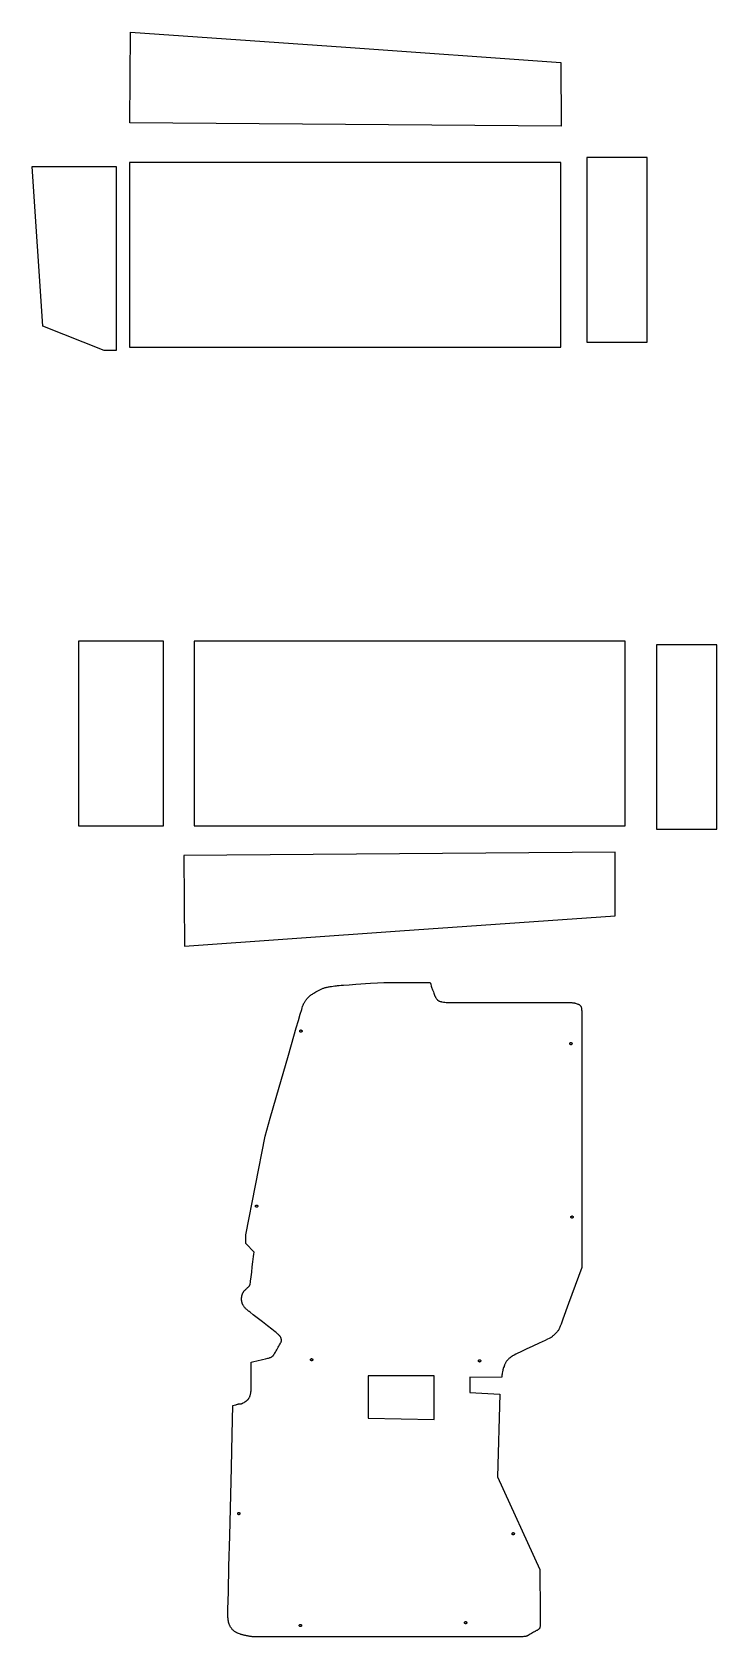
# Model space of a CAD drawing. Extents: x 1573 to 6745, y -2041 to 3468.
# Drawn here: x 1573 to 2796, y -1916 to 952 of the extents above; entities that cross this region are included whole.
import ezdxf

# ---------------------------------------------------------------- set-up
doc = ezdxf.new("R2010")
doc.units = 0
doc.layers.add('Default Layer', color=1, linetype='CONTINUOUS')

msp = doc.modelspace()

# ---------------------------------------------------------------- linework, layer by layer
at = {"layer": 'Default Layer'}
for points in [[(1748.7, 952.3), (2133.1, 925.2), (2517.4, 898.1), (2517.5, 784.4), (2132.4, 787.3), (1747.3, 790.2), (1748.7, 952.3)], [(1747, 389.1), (2517, 389.1), (2517, 719.1), (1747, 719.1), (1747, 389.1)], [(2563.5, 398.2), (2671.5, 398.2), (2671.5, 728.2), (2563.5, 728.2), (2563.5, 398.2)], [(1572.9, 712), (1722.8, 712), (1722.8, 383), (1701.5, 383), (1591.9, 426.7), (1572.9, 712)], [(1655.6, -466.5), (1807.6, -466.5), (1807.6, -136.5), (1655.6, -136.5), (1655.6, -466.5)], [(1862.1, -466.5), (2632.1, -466.5), (2632.1, -136.5), (1862.1, -136.5), (1862.1, -466.5)], [(2687.8, -472.6), (2795.8, -472.6), (2795.8, -142.6), (2687.8, -142.6), (2687.8, -472.6)], [(1845.1, -681.3), (2229.6, -654.2), (2613.9, -627.1), (2614, -513.4), (2228.9, -516.3), (1843.8, -519.2), (1845.1, -681.3)], [(2449.5, -1915.7), (2447.9, -1915.7), (2443.8, -1915.7), (2428.4, -1915.7), (2374, -1915.8), (2297.4, -1915.9), (2209.6, -1916), (2121.6, -1916), (2080.9, -1916), (2044.3, -1916), (2013.2, -1916), (1988.8, -1915.9), (1979.6, -1915.8), (1972.6, -1915.8), (1968.1, -1915.7), (1966.7, -1915.7), (1966.1, -1915.7), (1964.7, -1915.5), (1963.3, -1915.3), (1961.8, -1915.1), (1960.3, -1914.9), (1958.9, -1914.6), (1957.4, -1914.4), (1955.9, -1914.1), (1954.5, -1913.8), (1953, -1913.5), (1951.7, -1913.1), (1950.3, -1912.8), (1949.1, -1912.5), (1947.9, -1912.2), (1946.7, -1911.8), (1945.7, -1911.5), (1944.8, -1911.2), (1943, -1910.5), (1941.3, -1909.8), (1940.4, -1909.5), (1939.5, -1909.1), (1938.6, -1908.7), (1937.8, -1908.3), (1936.9, -1907.8), (1936.1, -1907.4), (1935.3, -1906.9), (1934.5, -1906.4), (1933.8, -1905.9), (1933, -1905.3), (1932.3, -1904.8), (1931.7, -1904.2), (1931, -1903.5), (1930.4, -1902.9), (1929.9, -1902.2), (1929.3, -1901.4), (1928.8, -1900.7), (1928.3, -1899.9), (1927.8, -1899.2), (1927.3, -1898.4), (1926.9, -1897.6), (1926.5, -1896.8), (1926.1, -1895.9), (1925.7, -1895.1), (1925.4, -1894.3), (1925, -1893.4), (1924.7, -1892.6), (1924.4, -1891.8), (1924.1, -1891), (1923.9, -1890.1), (1923.7, -1889.3), (1923.5, -1888.4), (1923.4, -1887.6), (1923.2, -1886.7), (1923.1, -1885.9), (1923, -1885), (1922.8, -1883.3), (1922.7, -1881.5), (1922.5, -1878), (1922.5, -1876.9), (1922.5, -1874.4), (1922.7, -1865.7), (1923, -1852.4), (1923.4, -1835), (1924.5, -1790.2), (1925.8, -1735.5), (1928.9, -1613.5), (1930.3, -1554.5), (1931.6, -1502.7), (1934, -1501.9), (1936.5, -1501.1), (1937.7, -1500.7), (1938.8, -1500.4), (1939.8, -1500.1), (1940.7, -1499.9), (1941.1, -1499.8), (1941.6, -1499.7), (1942.4, -1499.6), (1943.3, -1499.6), (1944.1, -1499.5), (1945, -1499.4), (1945.9, -1499.3), (1946.3, -1499.3), (1946.7, -1499.2), (1947.1, -1499.1), (1947.5, -1498.9), (1948, -1498.7), (1948.5, -1498.5), (1949.2, -1498.1), (1949.9, -1497.7), (1951.5, -1496.8), (1953.1, -1495.7), (1954.8, -1494.6), (1955.6, -1494), (1956.3, -1493.5), (1957, -1493), (1957.6, -1492.5), (1958.1, -1492.1), (1958.5, -1491.7), (1958.8, -1491.3), (1959.1, -1490.9), (1959.4, -1490.6), (1959.7, -1490.2), (1960.2, -1489.3), (1960.7, -1488.5), (1961.1, -1487.6), (1961.5, -1486.7), (1961.9, -1485.8), (1962.2, -1484.9), (1962.4, -1484.5), (1962.6, -1484), (1962.9, -1482.9), (1963.1, -1481.7), (1963.4, -1480.4), (1963.6, -1479.1), (1963.8, -1477.8), (1964, -1476.5), (1964.1, -1475.3), (1964.2, -1474.3), (1964.2, -1472.9), (1964.3, -1470.9), (1964.3, -1468.4), (1964.3, -1462.4), (1964.3, -1455.3), (1964.2, -1439.6), (1964.1, -1432), (1964.1, -1425.2), (1968.8, -1424.1), (1974, -1422.8), (1984.6, -1420.2), (1989.5, -1419), (1993.6, -1418), (1995.2, -1417.6), (1996.6, -1417.2), (1997.6, -1416.9), (1998.1, -1416.7), (1998.9, -1416.4), (1999.6, -1416), (2000.3, -1415.6), (2001, -1415.2), (2001.7, -1414.8), (2002.3, -1414.3), (2003, -1413.8), (2003.2, -1413.5), (2003.5, -1413.2), (2003.7, -1413), (2003.9, -1412.7), (2004.6, -1411.7), (2005.4, -1410.4), (2006.4, -1408.8), (2007.5, -1407), (2008.7, -1405), (2009.9, -1402.8), (2011.2, -1400.6), (2012.5, -1398.4), (2013.7, -1396.2), (2014.8, -1394.1), (2015.8, -1392.2), (2016.7, -1390.5), (2017.4, -1389.1), (2017.7, -1388.5), (2017.9, -1388), (2018, -1387.6), (2018.1, -1387.3), (2018.1, -1386.9), (2018.2, -1386.4), (2018.2, -1385.9), (2018.2, -1385.5), (2018.2, -1385), (2018.1, -1384.5), (2018, -1384.1), (2017.9, -1383.6), (2017.8, -1383.1), (2017.7, -1382.7), (2017.6, -1382.2), (2017.4, -1381.7), (2017.2, -1381.3), (2017.1, -1380.9), (2016.6, -1380), (2016.4, -1379.6), (2016.1, -1379.2), (2015.8, -1378.7), (2015.4, -1378.3), (2015.1, -1377.8), (2014.6, -1377.4), (2013.7, -1376.5), (2012.8, -1375.6), (2011.8, -1374.7), (2009.9, -1373), (2008.9, -1372.2), (2007.1, -1370.7), (2001.3, -1366.1), (1993.4, -1360), (1984.5, -1353.1), (1967.8, -1340.2), (1962.1, -1335.7), (1960.3, -1334.3), (1959.4, -1333.6), (1957.7, -1332.3), (1956.9, -1331.6), (1956.1, -1330.9), (1955.3, -1330.2), (1954.5, -1329.5), (1953.7, -1328.7), (1953.4, -1328.3), (1953, -1327.9), (1952.3, -1327.1), (1951.6, -1326.2), (1950.9, -1325.2), (1950.3, -1324.2), (1949.6, -1323.1), (1949.3, -1322.5), (1949, -1322), (1948.8, -1321.4), (1948.5, -1320.9), (1948.3, -1320.3), (1948.1, -1319.7), (1947.9, -1319.2), (1947.8, -1318.6), (1947.6, -1317.9), (1947.5, -1317.3), (1947.4, -1316.6), (1947.3, -1316), (1947.2, -1315.3), (1947.1, -1314.6), (1947.1, -1313.9), (1947, -1313.2), (1947, -1312.5), (1947, -1311.9), (1947, -1311.2), (1947, -1310.5), (1947.1, -1309.9), (1947.1, -1309.2), (1947.2, -1308.6), (1947.3, -1308), (1947.4, -1307.3), (1947.6, -1306.7), (1947.7, -1306.1), (1947.9, -1305.4), (1948.1, -1304.8), (1948.2, -1304.2), (1948.5, -1303.5), (1948.7, -1302.9), (1948.9, -1302.3), (1949.2, -1301.8), (1949.4, -1301.2), (1949.7, -1300.7), (1949.9, -1300.2), (1950.2, -1299.7), (1950.5, -1299.2), (1950.8, -1298.8), (1951.2, -1298.3), (1951.5, -1297.9), (1951.9, -1297.5), (1952.3, -1297.1), (1953.1, -1296.3), (1953.9, -1295.6), (1954.7, -1294.8), (1955.5, -1294.1), (1956.3, -1293.3), (1956.7, -1292.9), (1957, -1292.5), (1957.8, -1291.8), (1958.6, -1291.1), (1959.4, -1290.4), (1960.1, -1289.7), (1960.5, -1289.3), (1960.8, -1288.9), (1961.1, -1288.5), (1961.4, -1288.1), (1961.7, -1287.7), (1961.9, -1287.2), (1962, -1286.9), (1962.2, -1286.3), (1962.3, -1285.6), (1962.5, -1284.7), (1962.8, -1282.5), (1963.2, -1279.7), (1963.6, -1276.4), (1964.1, -1272.6), (1965.1, -1264.2), (1966.1, -1254.9), (1967.2, -1245.4), (1968.2, -1236.3), (1968.7, -1232.1), (1969.2, -1228.3), (1954.5, -1212.9), (1954.5, -1197.7), (1988.9, -1020.9), (1998.3, -988.6), (2008.8, -952), (2030.6, -876.3), (2040.4, -842.3), (2044.7, -827.3), (2048.5, -814.3), (2051.7, -803.3), (2054.3, -794.8), (2055.3, -791.6), (2056, -789.1), (2056.6, -787.4), (2056.8, -786.9), (2056.9, -786.6), (2057.4, -785.6), (2057.8, -784.7), (2058.3, -783.8), (2058.9, -782.8), (2059.4, -781.9), (2060, -780.9), (2060.5, -780), (2061.1, -779.1), (2061.7, -778.2), (2062.3, -777.4), (2062.9, -776.5), (2063.5, -775.8), (2064.1, -775), (2064.7, -774.3), (2065.3, -773.6), (2065.8, -773), (2066.4, -772.4), (2067, -771.9), (2067.5, -771.3), (2068.2, -770.8), (2068.8, -770.3), (2069.4, -769.8), (2070, -769.3), (2070.7, -768.8), (2072, -767.9), (2073.4, -767), (2074.7, -766.1), (2076.1, -765.2), (2077.7, -764.3), (2079.5, -763.2), (2081.7, -762), (2084.1, -760.7), (2085.3, -760.1), (2086.6, -759.5), (2087.8, -758.9), (2089.1, -758.3), (2090.4, -757.8), (2091.6, -757.2), (2092.9, -756.8), (2094.1, -756.3), (2095.3, -756), (2096.5, -755.6), (2097.8, -755.2), (2099.2, -754.9), (2100.6, -754.6), (2102, -754.3), (2103.4, -754), (2104.9, -753.8), (2107.8, -753.3), (2110.8, -752.9), (2113.8, -752.5), (2116.6, -752.1), (2118.5, -751.9), (2121.3, -751.6), (2124.8, -751.3), (2129.1, -751), (2139.3, -750.3), (2151.1, -749.5), (2177, -747.8), (2189.6, -746.9), (2201, -746.2), (2283.6, -746.2), (2284.7, -749.5), (2285.8, -752.9), (2286.9, -756.3), (2287.5, -758), (2288.1, -759.7), (2289.5, -763.3), (2290.2, -765.2), (2290.9, -767.1), (2291.7, -768.9), (2292.3, -770.6), (2292.7, -771.3), (2293, -771.9), (2293.3, -772.5), (2293.5, -773), (2294.1, -773.8), (2294.6, -774.7), (2295.2, -775.6), (2295.8, -776.4), (2296.1, -776.8), (2296.4, -777.2), (2296.8, -777.5), (2297.1, -777.9), (2297.5, -778.2), (2297.9, -778.5), (2298.3, -778.8), (2298.7, -779.1), (2299, -779.2), (2299.2, -779.3), (2299.8, -779.6), (2300.6, -779.8), (2301.4, -780.1), (2302.3, -780.3), (2303.3, -780.5), (2304.3, -780.7), (2305.4, -780.9), (2307.7, -781.3), (2310, -781.7), (2312.3, -781.9), (2314.4, -782.2), (2315.4, -782.2), (2317.7, -782.3), (2325.2, -782.3), (2336.3, -782.3), (2350.5, -782.4), (2385.4, -782.3), (2425.1, -782.3), (2499.3, -782.1), (2524.1, -782.1), (2531.3, -782.1), (2533.3, -782.2), (2534.2, -782.2), (2536.6, -782.4), (2537.8, -782.5), (2539, -782.6), (2540.1, -782.8), (2541.3, -783), (2541.9, -783.1), (2542.4, -783.3), (2543, -783.4), (2543.6, -783.6), (2544.7, -784), (2546, -784.4), (2547.2, -784.9), (2547.9, -785.1), (2548.5, -785.4), (2549.1, -785.7), (2549.7, -786), (2550.3, -786.4), (2550.8, -786.7), (2551.3, -787.1), (2551.8, -787.6), (2552.3, -788.1), (2552.5, -788.3), (2552.7, -788.6), (2552.8, -788.8), (2553, -789.2), (2553.1, -789.5), (2553.3, -789.8), (2553.4, -790.2), (2553.5, -790.6), (2553.8, -791.5), (2553.9, -792.4), (2554.1, -793.4), (2554.2, -794.5), (2554.3, -795.6), (2554.4, -796.7), (2554.5, -797.8), (2554.6, -800.1), (2554.7, -802.3), (2554.8, -804.4), (2554.8, -805.8), (2554.8, -808.7), (2554.9, -819.2), (2554.9, -835.2), (2554.9, -856), (2554.9, -909.9), (2554.9, -975.6), (2554.8, -1122.5), (2554.8, -1193.3), (2554.8, -1255.7), (2531, -1320.3), (2520.7, -1348.1), (2517.5, -1356.8), (2516.1, -1360.6), (2515.3, -1362.4), (2515, -1363.4), (2514.6, -1364.3), (2514.2, -1365.2), (2513.8, -1366.1), (2513.3, -1367), (2513, -1367.4), (2512.8, -1367.8), (2512.5, -1368.3), (2512.1, -1368.7), (2511.4, -1369.7), (2510.5, -1370.7), (2509.5, -1371.7), (2508.6, -1372.7), (2507.6, -1373.7), (2506, -1375.3), (2504.5, -1376.7), (2503.8, -1377.5), (2503.1, -1378.2), (2502.3, -1378.8), (2501.5, -1379.5), (2500.7, -1380.1), (2499.9, -1380.7), (2499.5, -1380.9), (2498.8, -1381.3), (2496.5, -1382.4), (2493.2, -1384), (2489, -1386), (2478.7, -1390.9), (2466.9, -1396.4), (2455.1, -1402), (2444.5, -1407), (2440.1, -1409.1), (2436.5, -1410.9), (2434, -1412.2), (2433.1, -1412.6), (2432.6, -1412.9), (2431, -1413.9), (2429.5, -1414.9), (2427.9, -1415.9), (2427.2, -1416.5), (2426.4, -1417), (2425.7, -1417.6), (2425, -1418.1), (2424.3, -1418.7), (2423.6, -1419.4), (2422.9, -1420), (2422.3, -1420.6), (2421.7, -1421.3), (2421.1, -1422), (2420.6, -1422.8), (2420, -1423.5), (2419.5, -1424.3), (2419, -1425.2), (2418.5, -1426.1), (2418.1, -1427), (2417.6, -1427.9), (2417.2, -1428.8), (2416.8, -1429.7), (2416.4, -1430.7), (2416, -1431.7), (2415.7, -1432.6), (2415, -1434.6), (2414.3, -1436.5), (2414, -1437.5), (2413.8, -1438.4), (2413.5, -1439.4), (2413.3, -1440.4), (2413.1, -1441.4), (2412.9, -1442.4), (2412.6, -1444.4), (2412.2, -1446.5), (2411.9, -1448.5), (2411.6, -1450.5), (2411.2, -1452.5), (2354.8, -1451.6), (2354.8, -1479.4), (2407.9, -1482), (2404.2, -1630.2), (2479.5, -1795.4), (2479.6, -1802.3), (2479.6, -1809.8), (2479.7, -1817.7), (2479.8, -1826), (2480, -1842.9), (2480.2, -1859.5), (2480.3, -1867.3), (2480.3, -1874.6), (2480.3, -1881.2), (2480.3, -1887.1), (2480.3, -1889.7), (2480.2, -1892), (2480.1, -1894.1), (2480.1, -1895.9), (2480, -1897.4), (2479.8, -1898.6), (2479.8, -1899.1), (2479.7, -1899.5), (2479.6, -1899.8), (2479.5, -1900), (2479.4, -1900.3), (2479.2, -1900.6), (2479, -1900.9), (2478.7, -1901.2), (2478.5, -1901.5), (2478.3, -1901.8), (2477.7, -1902.3), (2477.2, -1902.7), (2476.6, -1903.1), (2475.9, -1903.6), (2475.3, -1903.9), (2474.6, -1904.3), (2473.9, -1904.7), (2472.6, -1905.4), (2471.2, -1906.1), (2470.5, -1906.4), (2469.9, -1906.8), (2468.5, -1907.7), (2466.7, -1908.8), (2464.7, -1910), (2462.6, -1911.2), (2460.6, -1912.4), (2458.8, -1913.4), (2458, -1913.8), (2457.3, -1914.1), (2456.7, -1914.4), (2456.2, -1914.6), (2455.4, -1914.9), (2454.6, -1915.1), (2453.8, -1915.2), (2452.9, -1915.3), (2452.1, -1915.4), (2451.2, -1915.5), (2449.5, -1915.7)], [(2050.9, -833.3), (2050.9, -833.1), (2050.9, -832.9), (2051, -832.7), (2051.1, -832.5), (2051.1, -832.3), (2051.2, -832.2), (2051.4, -832), (2051.5, -831.9), (2051.6, -831.7), (2051.8, -831.6), (2051.9, -831.5), (2052.1, -831.4), (2052.3, -831.4), (2052.5, -831.3), (2052.7, -831.3), (2052.9, -831.3), (2053.1, -831.3), (2053.3, -831.3), (2053.5, -831.4), (2053.7, -831.4), (2053.9, -831.5), (2054, -831.6), (2054.2, -831.7), (2054.3, -831.9), (2054.4, -832), (2054.6, -832.2), (2054.7, -832.3), (2054.7, -832.5), (2054.8, -832.7), (2054.9, -832.9), (2054.9, -833.1), (2054.9, -833.3), (2054.9, -833.5), (2054.9, -833.7), (2054.8, -833.9), (2054.7, -834.1), (2054.7, -834.2), (2054.6, -834.4), (2054.4, -834.5), (2054.3, -834.7), (2054.2, -834.8), (2054, -834.9), (2053.9, -835), (2053.7, -835.1), (2053.5, -835.2), (2053.3, -835.2), (2053.1, -835.3), (2052.9, -835.3), (2052.7, -835.3), (2052.5, -835.2), (2052.3, -835.2), (2052.1, -835.1), (2051.9, -835), (2051.8, -834.9), (2051.6, -834.8), (2051.5, -834.7), (2051.4, -834.5), (2051.2, -834.4), (2051.1, -834.2), (2051.1, -834.1), (2051, -833.9), (2050.9, -833.7), (2050.9, -833.5), (2050.9, -833.3)], [(2533.1, -855.7), (2533.1, -855.5), (2533.1, -855.3), (2533.2, -855.1), (2533.2, -854.9), (2533.3, -854.7), (2533.4, -854.5), (2533.5, -854.4), (2533.7, -854.3), (2533.8, -854.1), (2534, -854), (2534.1, -853.9), (2534.3, -853.8), (2534.5, -853.8), (2534.7, -853.7), (2534.9, -853.7), (2535.1, -853.7), (2535.3, -853.7), (2535.5, -853.7), (2535.7, -853.8), (2535.9, -853.8), (2536, -853.9), (2536.2, -854), (2536.3, -854.1), (2536.5, -854.3), (2536.6, -854.4), (2536.7, -854.5), (2536.8, -854.7), (2536.9, -854.9), (2537, -855.1), (2537, -855.3), (2537.1, -855.5), (2537.1, -855.7), (2537.1, -855.9), (2537, -856.1), (2537, -856.3), (2536.9, -856.4), (2536.8, -856.6), (2536.7, -856.8), (2536.6, -856.9), (2536.5, -857.1), (2536.3, -857.2), (2536.2, -857.3), (2536, -857.4), (2535.9, -857.5), (2535.7, -857.6), (2535.5, -857.6), (2535.3, -857.7), (2535.1, -857.7), (2534.9, -857.7), (2534.7, -857.6), (2534.5, -857.6), (2534.3, -857.5), (2534.1, -857.4), (2534, -857.3), (2533.8, -857.2), (2533.7, -857.1), (2533.5, -856.9), (2533.4, -856.8), (2533.3, -856.6), (2533.2, -856.4), (2533.2, -856.3), (2533.1, -856.1), (2533.1, -855.9), (2533.1, -855.7)], [(1971.9, -1146.1), (1971.9, -1145.9), (1971.9, -1145.7), (1972, -1145.5), (1972, -1145.3), (1972.1, -1145.1), (1972.2, -1145), (1972.3, -1144.8), (1972.5, -1144.7), (1972.6, -1144.6), (1972.8, -1144.4), (1972.9, -1144.3), (1973.1, -1144.3), (1973.3, -1144.2), (1973.5, -1144.1), (1973.7, -1144.1), (1973.9, -1144.1), (1974.1, -1144.1), (1974.3, -1144.1), (1974.5, -1144.2), (1974.7, -1144.3), (1974.8, -1144.3), (1975, -1144.4), (1975.2, -1144.6), (1975.3, -1144.7), (1975.4, -1144.8), (1975.5, -1145), (1975.6, -1145.1), (1975.7, -1145.3), (1975.8, -1145.5), (1975.8, -1145.7), (1975.9, -1145.9), (1975.9, -1146.1), (1975.9, -1146.3), (1975.8, -1146.5), (1975.8, -1146.7), (1975.7, -1146.9), (1975.6, -1147.1), (1975.5, -1147.2), (1975.4, -1147.4), (1975.3, -1147.5), (1975.2, -1147.6), (1975, -1147.8), (1974.8, -1147.9), (1974.7, -1147.9), (1974.5, -1148), (1974.3, -1148.1), (1974.1, -1148.1), (1973.9, -1148.1), (1973.7, -1148.1), (1973.5, -1148.1), (1973.3, -1148), (1973.1, -1147.9), (1972.9, -1147.9), (1972.8, -1147.8), (1972.6, -1147.6), (1972.5, -1147.5), (1972.3, -1147.4), (1972.2, -1147.2), (1972.1, -1147.1), (1972, -1146.9), (1972, -1146.7), (1971.9, -1146.5), (1971.9, -1146.3), (1971.9, -1146.1)], [(2535.1, -1165.7), (2535.1, -1165.5), (2535.1, -1165.3), (2535.2, -1165.1), (2535.2, -1164.9), (2535.3, -1164.7), (2535.4, -1164.5), (2535.5, -1164.4), (2535.7, -1164.3), (2535.8, -1164.1), (2536, -1164), (2536.1, -1163.9), (2536.3, -1163.8), (2536.5, -1163.8), (2536.7, -1163.7), (2536.9, -1163.7), (2537.1, -1163.7), (2537.3, -1163.7), (2537.5, -1163.7), (2537.7, -1163.8), (2537.9, -1163.8), (2538, -1163.9), (2538.2, -1164), (2538.3, -1164.1), (2538.5, -1164.3), (2538.6, -1164.4), (2538.7, -1164.5), (2538.8, -1164.7), (2538.9, -1164.9), (2539, -1165.1), (2539, -1165.3), (2539.1, -1165.5), (2539.1, -1165.7), (2539.1, -1165.9), (2539, -1166.1), (2539, -1166.3), (2538.9, -1166.4), (2538.8, -1166.6), (2538.7, -1166.8), (2538.6, -1166.9), (2538.5, -1167.1), (2538.3, -1167.2), (2538.2, -1167.3), (2538, -1167.4), (2537.9, -1167.5), (2537.7, -1167.6), (2537.5, -1167.6), (2537.3, -1167.7), (2537.1, -1167.7), (2536.9, -1167.7), (2536.7, -1167.6), (2536.5, -1167.6), (2536.3, -1167.5), (2536.1, -1167.4), (2536, -1167.3), (2535.8, -1167.2), (2535.7, -1167.1), (2535.5, -1166.9), (2535.4, -1166.8), (2535.3, -1166.6), (2535.2, -1166.4), (2535.2, -1166.3), (2535.1, -1166.1), (2535.1, -1165.9), (2535.1, -1165.7)], [(2070.1, -1420.7), (2070.1, -1420.5), (2070.1, -1420.3), (2070.2, -1420.1), (2070.2, -1419.9), (2070.3, -1419.7), (2070.4, -1419.5), (2070.5, -1419.4), (2070.7, -1419.3), (2070.8, -1419.1), (2071, -1419), (2071.1, -1418.9), (2071.3, -1418.8), (2071.5, -1418.8), (2071.7, -1418.7), (2071.9, -1418.7), (2072.1, -1418.7), (2072.3, -1418.7), (2072.5, -1418.7), (2072.7, -1418.8), (2072.9, -1418.8), (2073, -1418.9), (2073.2, -1419), (2073.3, -1419.1), (2073.5, -1419.3), (2073.6, -1419.4), (2073.7, -1419.5), (2073.8, -1419.7), (2073.9, -1419.9), (2074, -1420.1), (2074, -1420.3), (2074.1, -1420.5), (2074.1, -1420.7), (2074.1, -1420.9), (2074, -1421.1), (2074, -1421.3), (2073.9, -1421.4), (2073.8, -1421.6), (2073.7, -1421.8), (2073.6, -1421.9), (2073.5, -1422.1), (2073.3, -1422.2), (2073.2, -1422.3), (2073, -1422.4), (2072.9, -1422.5), (2072.7, -1422.6), (2072.5, -1422.6), (2072.3, -1422.7), (2072.1, -1422.7), (2071.9, -1422.7), (2071.7, -1422.6), (2071.5, -1422.6), (2071.3, -1422.5), (2071.1, -1422.4), (2071, -1422.3), (2070.8, -1422.2), (2070.7, -1422.1), (2070.5, -1421.9), (2070.4, -1421.8), (2070.3, -1421.6), (2070.2, -1421.4), (2070.2, -1421.3), (2070.1, -1421.1), (2070.1, -1420.9), (2070.1, -1420.7)], [(2370.1, -1422.7), (2370.1, -1422.5), (2370.1, -1422.3), (2370.2, -1422.1), (2370.2, -1421.9), (2370.3, -1421.7), (2370.4, -1421.5), (2370.5, -1421.4), (2370.7, -1421.3), (2370.8, -1421.1), (2371, -1421), (2371.1, -1420.9), (2371.3, -1420.8), (2371.5, -1420.8), (2371.7, -1420.7), (2371.9, -1420.7), (2372.1, -1420.7), (2372.3, -1420.7), (2372.5, -1420.7), (2372.7, -1420.8), (2372.9, -1420.8), (2373, -1420.9), (2373.2, -1421), (2373.3, -1421.1), (2373.5, -1421.3), (2373.6, -1421.4), (2373.7, -1421.5), (2373.8, -1421.7), (2373.9, -1421.9), (2374, -1422.1), (2374, -1422.3), (2374.1, -1422.5), (2374.1, -1422.7), (2374.1, -1422.9), (2374, -1423.1), (2374, -1423.3), (2373.9, -1423.4), (2373.8, -1423.6), (2373.7, -1423.8), (2373.6, -1423.9), (2373.5, -1424.1), (2373.3, -1424.2), (2373.2, -1424.3), (2373, -1424.4), (2372.9, -1424.5), (2372.7, -1424.6), (2372.5, -1424.6), (2372.3, -1424.7), (2372.1, -1424.7), (2371.9, -1424.7), (2371.7, -1424.6), (2371.5, -1424.6), (2371.3, -1424.5), (2371.1, -1424.4), (2371, -1424.3), (2370.8, -1424.2), (2370.7, -1424.1), (2370.5, -1423.9), (2370.4, -1423.8), (2370.3, -1423.6), (2370.2, -1423.4), (2370.2, -1423.3), (2370.1, -1423.1), (2370.1, -1422.9), (2370.1, -1422.7)], [(2290.7, -1527.3), (2290.7, -1449.2), (2172.8, -1449.2), (2172.8, -1525.3), (2290.7, -1527.3)], [(1940.1, -1695.7), (1940.1, -1695.5), (1940.1, -1695.3), (1940.2, -1695.1), (1940.2, -1694.9), (1940.3, -1694.7), (1940.4, -1694.5), (1940.5, -1694.4), (1940.7, -1694.3), (1940.8, -1694.1), (1941, -1694), (1941.1, -1693.9), (1941.3, -1693.8), (1941.5, -1693.8), (1941.7, -1693.7), (1941.9, -1693.7), (1942.1, -1693.7), (1942.3, -1693.7), (1942.5, -1693.7), (1942.7, -1693.8), (1942.9, -1693.8), (1943, -1693.9), (1943.2, -1694), (1943.3, -1694.1), (1943.5, -1694.3), (1943.6, -1694.4), (1943.7, -1694.5), (1943.8, -1694.7), (1943.9, -1694.9), (1944, -1695.1), (1944, -1695.3), (1944.1, -1695.5), (1944.1, -1695.7), (1944.1, -1695.9), (1944, -1696.1), (1944, -1696.3), (1943.9, -1696.4), (1943.8, -1696.6), (1943.7, -1696.8), (1943.6, -1696.9), (1943.5, -1697.1), (1943.3, -1697.2), (1943.2, -1697.3), (1943, -1697.4), (1942.9, -1697.5), (1942.7, -1697.6), (1942.5, -1697.6), (1942.3, -1697.7), (1942.1, -1697.7), (1941.9, -1697.7), (1941.7, -1697.6), (1941.5, -1697.6), (1941.3, -1697.5), (1941.1, -1697.4), (1941, -1697.3), (1940.8, -1697.2), (1940.7, -1697.1), (1940.5, -1696.9), (1940.4, -1696.8), (1940.3, -1696.6), (1940.2, -1696.4), (1940.2, -1696.3), (1940.1, -1696.1), (1940.1, -1695.9), (1940.1, -1695.7)], [(2430.1, -1731.7), (2430.1, -1731.5), (2430.1, -1731.3), (2430.2, -1731.1), (2430.2, -1730.9), (2430.3, -1730.7), (2430.4, -1730.5), (2430.5, -1730.4), (2430.7, -1730.3), (2430.8, -1730.1), (2431, -1730), (2431.1, -1729.9), (2431.3, -1729.8), (2431.5, -1729.8), (2431.7, -1729.7), (2431.9, -1729.7), (2432.1, -1729.7), (2432.3, -1729.7), (2432.5, -1729.7), (2432.7, -1729.8), (2432.9, -1729.8), (2433, -1729.9), (2433.2, -1730), (2433.3, -1730.1), (2433.5, -1730.3), (2433.6, -1730.4), (2433.7, -1730.5), (2433.8, -1730.7), (2433.9, -1730.9), (2434, -1731.1), (2434, -1731.3), (2434.1, -1731.5), (2434.1, -1731.7), (2434.1, -1731.9), (2434, -1732.1), (2434, -1732.3), (2433.9, -1732.4), (2433.8, -1732.6), (2433.7, -1732.8), (2433.6, -1732.9), (2433.5, -1733.1), (2433.3, -1733.2), (2433.2, -1733.3), (2433, -1733.4), (2432.9, -1733.5), (2432.7, -1733.6), (2432.5, -1733.6), (2432.3, -1733.7), (2432.1, -1733.7), (2431.9, -1733.7), (2431.7, -1733.6), (2431.5, -1733.6), (2431.3, -1733.5), (2431.1, -1733.4), (2431, -1733.3), (2430.8, -1733.2), (2430.7, -1733.1), (2430.5, -1732.9), (2430.4, -1732.8), (2430.3, -1732.6), (2430.2, -1732.4), (2430.2, -1732.3), (2430.1, -1732.1), (2430.1, -1731.9), (2430.1, -1731.7)], [(2345.1, -1890.7), (2345.1, -1890.5), (2345.1, -1890.3), (2345.2, -1890.1), (2345.2, -1889.9), (2345.3, -1889.7), (2345.4, -1889.5), (2345.5, -1889.4), (2345.7, -1889.3), (2345.8, -1889.1), (2346, -1889), (2346.1, -1888.9), (2346.3, -1888.8), (2346.5, -1888.8), (2346.7, -1888.7), (2346.9, -1888.7), (2347.1, -1888.7), (2347.3, -1888.7), (2347.5, -1888.7), (2347.7, -1888.8), (2347.9, -1888.8), (2348, -1888.9), (2348.2, -1889), (2348.3, -1889.1), (2348.5, -1889.3), (2348.6, -1889.4), (2348.7, -1889.5), (2348.8, -1889.7), (2348.9, -1889.9), (2349, -1890.1), (2349, -1890.3), (2349.1, -1890.5), (2349.1, -1890.7), (2349.1, -1890.9), (2349, -1891.1), (2349, -1891.3), (2348.9, -1891.4), (2348.8, -1891.6), (2348.7, -1891.8), (2348.6, -1891.9), (2348.5, -1892.1), (2348.3, -1892.2), (2348.2, -1892.3), (2348, -1892.4), (2347.9, -1892.5), (2347.7, -1892.6), (2347.5, -1892.6), (2347.3, -1892.7), (2347.1, -1892.7), (2346.9, -1892.7), (2346.7, -1892.6), (2346.5, -1892.6), (2346.3, -1892.5), (2346.1, -1892.4), (2346, -1892.3), (2345.8, -1892.2), (2345.7, -1892.1), (2345.5, -1891.9), (2345.4, -1891.8), (2345.3, -1891.6), (2345.2, -1891.4), (2345.2, -1891.3), (2345.1, -1891.1), (2345.1, -1890.9), (2345.1, -1890.7)], [(2050.1, -1895.7), (2050.1, -1895.5), (2050.1, -1895.3), (2050.2, -1895.1), (2050.2, -1894.9), (2050.3, -1894.7), (2050.4, -1894.5), (2050.5, -1894.4), (2050.7, -1894.3), (2050.8, -1894.1), (2051, -1894), (2051.1, -1893.9), (2051.3, -1893.8), (2051.5, -1893.8), (2051.7, -1893.7), (2051.9, -1893.7), (2052.1, -1893.7), (2052.3, -1893.7), (2052.5, -1893.7), (2052.7, -1893.8), (2052.9, -1893.8), (2053, -1893.9), (2053.2, -1894), (2053.3, -1894.1), (2053.5, -1894.3), (2053.6, -1894.4), (2053.7, -1894.5), (2053.8, -1894.7), (2053.9, -1894.9), (2054, -1895.1), (2054, -1895.3), (2054.1, -1895.5), (2054.1, -1895.7), (2054.1, -1895.9), (2054, -1896.1), (2054, -1896.3), (2053.9, -1896.4), (2053.8, -1896.6), (2053.7, -1896.8), (2053.6, -1896.9), (2053.5, -1897.1), (2053.3, -1897.2), (2053.2, -1897.3), (2053, -1897.4), (2052.9, -1897.5), (2052.7, -1897.6), (2052.5, -1897.6), (2052.3, -1897.7), (2052.1, -1897.7), (2051.9, -1897.7), (2051.7, -1897.6), (2051.5, -1897.6), (2051.3, -1897.5), (2051.1, -1897.4), (2051, -1897.3), (2050.8, -1897.2), (2050.7, -1897.1), (2050.5, -1896.9), (2050.4, -1896.8), (2050.3, -1896.6), (2050.2, -1896.4), (2050.2, -1896.3), (2050.1, -1896.1), (2050.1, -1895.9), (2050.1, -1895.7)]]:
    msp.add_lwpolyline(points, close=True, dxfattribs=at)

doc.saveas('drawing.dxf')
